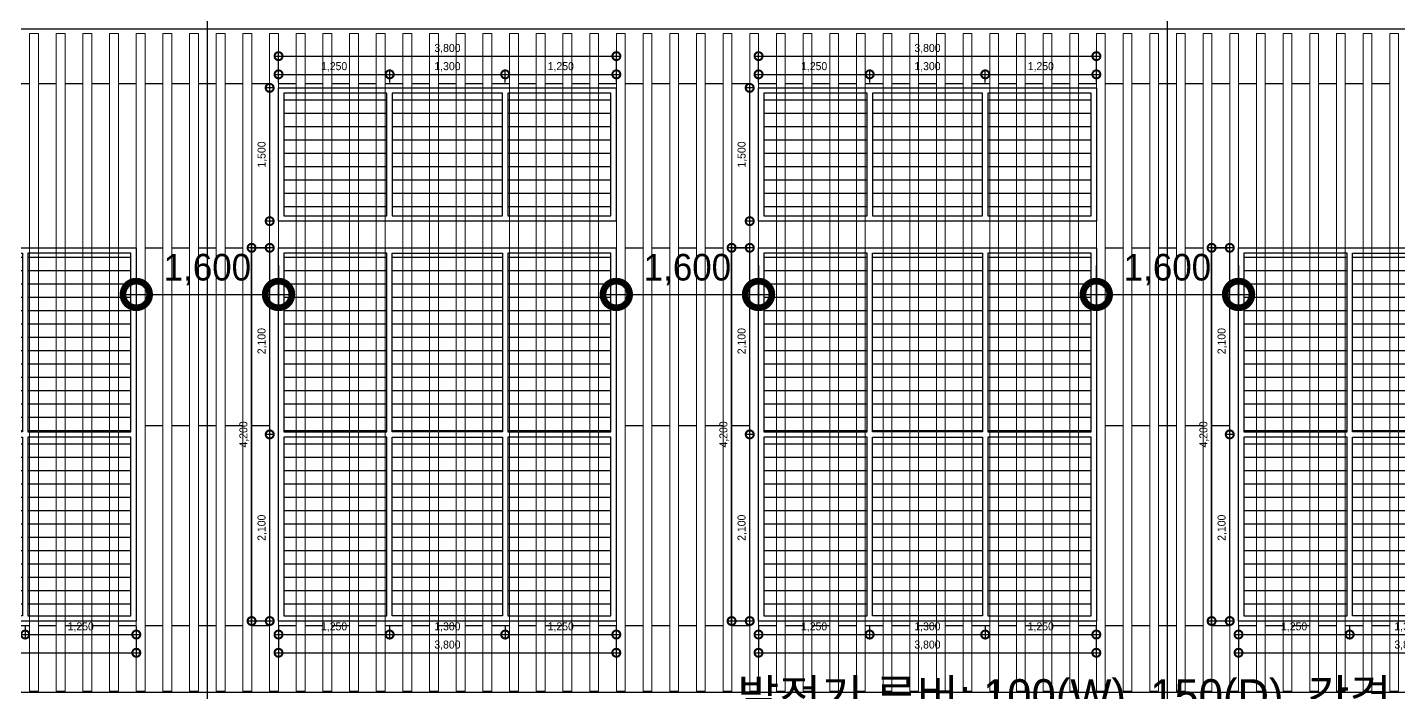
# Model space of a CAD drawing. Extents: x -430745 to 210250, y -41033 to 148500.
# Drawn here: x 68470 to 83895, y 46474 to 53959 of the extents above; entities that cross this region are included whole.
import ezdxf

# ---------------------------------------------------------------- set-up
doc = ezdxf.new("R2010")
doc.units = 0
doc.header["$LTSCALE"] = 250
doc.header["$MEASUREMENT"] = 0
doc.layers.get('0').update_dxf_attribs({"linetype": 'CONTINUOUS'})
doc.layers.get('Defpoints').update_dxf_attribs({"linetype": 'CONTINUOUS'})
for name, color, linetype in [('A-CEN', 1, 'CONTINUOUS'), ('A-DIM', 7, 'CONTINUOUS'), ('A-ELE-251', 251, 'CONTINUOUS'), ('A-ELE-252', 252, 'CONTINUOUS'), ('A-ELE-7', 7, 'CONTINUOUS'), ('A-ELE-8', 8, 'CONTINUOUS')]:
    doc.layers.add(name, color=color, linetype=linetype)
doc.layers.add('A-ELE-9', color=9, linetype='CONTINUOUS', lineweight=5)
doc.layers.add('NOPLOT', color=193, linetype='CONTINUOUS', plot=False)
doc.layers.add('NOPLOT-TEXT', color=41, linetype='CONTINUOUS', plot=False)
doc.styles.add('Gdim', font='')
doc.styles.add('Gtx', font='')
doc.styles.get('Gdim').set_extended_font_data('Dotum')
doc.styles.get('Gtx').set_extended_font_data('Dotum')
doc.dimstyles.new('Gdim100', dxfattribs={"dimscale": 100, "dimtxt": 3, "dimasz": 6, "dimexe": 1.5, "dimexo": 2, "dimgap": 1, "dimtad": 1, "dimdec": 0, "dimzin": 0, "dimdsep": 46, "dimtxsty": 'Gdim', "dimblk": 'DOTSMALL', "dimcen": 1.5, "dimdle": 1.5, "dimclrd": 1, "dimclre": 1, "dimclrt": 256, "dimazin": 0, "dimtfac": 1, "dimtdec": 0, "dimtix": 1, "dimtmove": 2, "dimatfit": 3, "dimldrblk": 'DOTSMALL', "dimfxl": 1.5, "dimtolj": 1, "dimtzin": 0, "dimlwd": -1, "dimlwe": -1, "dimarcsym": 0})
doc.dimstyles.new('Gdim250', dxfattribs={"dimscale": 250, "dimtxt": 3, "dimasz": 6, "dimexe": 1.5, "dimexo": 2, "dimgap": 1, "dimtad": 1, "dimdec": 0, "dimzin": 0, "dimdsep": 46, "dimlunit": 6, "dimtxsty": 'Gdim', "dimblk": 'DOTSMALL', "dimblk1": 'DOTSMALL', "dimblk2": 'DOTSMALL', "dimsah": 1, "dimcen": 1.5, "dimdle": 1.5, "dimclrd": 1, "dimclre": 1, "dimclrt": 256, "dimazin": 0, "dimtfac": 1, "dimtdec": 0, "dimtix": 1, "dimtmove": 2, "dimatfit": 3, "dimldrblk": 'DOTSMALL', "dimfxl": 1.5, "dimtolj": 1, "dimtzin": 0, "dimlwd": -1, "dimlwe": -1, "dimarcsym": 1})

# ---------------------------------------------------------------- blocks, each defined once
blk = doc.blocks.new('A-CEN-NORTH1')
at = {"layer": 'A-CEN'}
for p, q in [((14536511.9, -289571.4), (14536511.9, -182238.1)), ((14547311.9, -289571.4), (14547311.9, -182238.1)), ((14490100, -263675.9, 0), (14592511.9, -263675.9, 0))]:
    blk.add_line(p, q, dxfattribs=at)
blk = doc.blocks.new('_DotSmall')
at = {"color": 0, "linetype": 'ByBlock', "const_width": 0.5}
blk.add_lwpolyline([(-0.0625, 0, 1), (0.0625, 0, 1)], format="xyb", close=True, dxfattribs=at)
blk = doc.blocks.new('*D331')
at = {"layer": 'Defpoints', "color": 0, "transparency": 16777216}
for p in [(69695, 51479), (71295, 51479, 0), (71295, 50954)]:
    blk.add_point(p, dxfattribs=at)
at = {"layer": 'NOPLOT', "color": 1, "transparency": 16777216}
for p, q in [((69695, 51279), (69695, 50804)), ((71295, 51279), (71295, 50804)), ((69545, 50954), (71445, 50954))]:
    blk.add_line(p, q, dxfattribs=at)
at = {"layer": 'NOPLOT', "color": 1, "transparency": 16777216, "xscale": 600, "yscale": 600, "zscale": 600, "rotation": 180}
blk.add_blockref('_DotSmall', (69695, 50954), dxfattribs=at)
at = {"layer": 'NOPLOT', "color": 1, "transparency": 16777216, "xscale": 600, "yscale": 600, "zscale": 600}
blk.add_blockref('_DotSmall', (71295, 50954), dxfattribs=at)
at = {"layer": 'NOPLOT', "transparency": 16777216, "insert": (70495, 51233), "char_height": 300, "attachment_point": 5, "style": 'Gdim'}
blk.add_mtext('\\A1;1,600', dxfattribs=at)
blk = doc.blocks.new('*D332')
at = {"layer": 'Defpoints', "color": 0, "transparency": 16777216}
for p in [(75095, 51479), (76695, 51479), (76695, 50954)]:
    blk.add_point(p, dxfattribs=at)
at = {"layer": 'NOPLOT', "color": 1, "transparency": 16777216}
for p, q in [((75095, 51279), (75095, 50804)), ((76695, 51279), (76695, 50804)), ((74945, 50954), (76845, 50954))]:
    blk.add_line(p, q, dxfattribs=at)
at = {"layer": 'NOPLOT', "color": 1, "transparency": 16777216, "xscale": 600, "yscale": 600, "zscale": 600, "rotation": 180}
blk.add_blockref('_DotSmall', (75095, 50954), dxfattribs=at)
at = {"layer": 'NOPLOT', "color": 1, "transparency": 16777216, "xscale": 600, "yscale": 600, "zscale": 600}
blk.add_blockref('_DotSmall', (76695, 50954), dxfattribs=at)
at = {"layer": 'NOPLOT', "transparency": 16777216, "insert": (75895, 51233), "char_height": 300, "attachment_point": 5, "style": 'Gdim'}
blk.add_mtext('\\A1;1,600', dxfattribs=at)
blk = doc.blocks.new('*D333')
at = {"layer": 'Defpoints', "color": 0, "transparency": 16777216}
for p in [(80495, 51479), (82095, 51479, 0), (82095, 50954)]:
    blk.add_point(p, dxfattribs=at)
at = {"layer": 'NOPLOT', "color": 1, "transparency": 16777216}
for p, q in [((80495, 51279), (80495, 50804)), ((82095, 51279), (82095, 50804)), ((80345, 50954), (82245, 50954))]:
    blk.add_line(p, q, dxfattribs=at)
at = {"layer": 'NOPLOT', "color": 1, "transparency": 16777216, "xscale": 600, "yscale": 600, "zscale": 600, "rotation": 180}
blk.add_blockref('_DotSmall', (80495, 50954), dxfattribs=at)
at = {"layer": 'NOPLOT', "color": 1, "transparency": 16777216, "xscale": 600, "yscale": 600, "zscale": 600}
blk.add_blockref('_DotSmall', (82095, 50954), dxfattribs=at)
at = {"layer": 'NOPLOT', "transparency": 16777216, "insert": (81295, 51233), "char_height": 300, "attachment_point": 5, "style": 'Gdim'}
blk.add_mtext('\\A1;1,600', dxfattribs=at)
blk = doc.blocks.new('*D345')
at = {"layer": 'Defpoints', "color": 0, "transparency": 16777216}
for p in [(110569, 52479), (110695, 52479), (110695, 52429), (72095, 37429), (79695, 37429), (79695, 36904)]:
    blk.add_point(p, dxfattribs=at)
at = {"layer": 'NOPLOT', "color": 1, "transparency": 16777216}
for p, q in [((110569, 52479), (110569, 53079)), ((110495, 52479), (110419, 52479)), ((110569, 52429), (110569, 52479)), ((110495, 52429), (110419, 52429)), ((110569, 52429), (110569, 51829)), ((72095, 37229), (72095, 36754)), ((79695, 37229), (79695, 36754)), ((71945, 36904), (79845, 36904))]:
    blk.add_line(p, q, dxfattribs=at)
at = {"layer": 'NOPLOT', "color": 1, "transparency": 16777216, "xscale": 600, "yscale": 600, "zscale": 600}
for p, rotation in [((110569, 52479), 270), ((110569, 52429), 90), ((72095, 36904), 180)]:
    blk.add_blockref('_DotSmall', p, dxfattribs=dict(at, rotation=rotation))
blk.add_blockref('_DotSmall', (79695, 36904), dxfattribs=at)
at = {"layer": 'NOPLOT', "transparency": 16777216, "insert": (110319, 52454), "char_height": 300, "attachment_point": 5, "rotation": 90, "style": 'Gdim'}
blk.add_mtext('\\A1;50', dxfattribs=at)
at = {"layer": 'NOPLOT', "transparency": 16777216, "insert": (75895, 37183), "char_height": 300, "attachment_point": 5, "style": 'Gdim'}
blk.add_mtext('\\A1;7,600', dxfattribs=at)
blk = doc.blocks.new('*D65')
at = {"layer": 'Defpoints', "color": 0, "transparency": 16777216}
for p in [(360, 3226), (-890, 3074), (360, 3074)]:
    blk.add_point(p, dxfattribs=at)
at = {"layer": 'NOPLOT', "color": 1, "transparency": 16777216}
for p, q in [((-890, 3134), (-890, 3271)), ((360, 3134), (360, 3271)), ((-935, 3226), (405, 3226))]:
    blk.add_line(p, q, dxfattribs=at)
at = {"layer": 'NOPLOT', "color": 1, "transparency": 16777216, "xscale": 180, "yscale": 180, "zscale": 180, "rotation": 180}
blk.add_blockref('_DotSmall', (-890, 3226), dxfattribs=at)
at = {"layer": 'NOPLOT', "color": 1, "transparency": 16777216, "xscale": 180, "yscale": 180, "zscale": 180}
blk.add_blockref('_DotSmall', (360, 3226), dxfattribs=at)
at = {"layer": 'NOPLOT', "transparency": 16777216, "insert": (-265, 3310), "char_height": 90, "attachment_point": 5, "style": 'Gdim'}
blk.add_mtext('\\A1;1,250', dxfattribs=at)
blk = doc.blocks.new('*D66')
at = {"layer": 'Defpoints', "color": 0, "transparency": 16777216}
for p in [(-990, 3074), (-890, 3074), (-890, 1574)]:
    blk.add_point(p, dxfattribs=at)
at = {"layer": 'NOPLOT', "color": 1, "transparency": 16777216}
for p, q in [((-990, 1529), (-990, 3119)), ((-950, 3074), (-1035, 3074)), ((-950, 1574), (-1035, 1574))]:
    blk.add_line(p, q, dxfattribs=at)
at = {"layer": 'NOPLOT', "color": 1, "transparency": 16777216, "xscale": 180, "yscale": 180, "zscale": 180}
for p, rotation in [((-990, 3074), 90), ((-990, 1574), 270)]:
    blk.add_blockref('_DotSmall', p, dxfattribs=dict(at, rotation=rotation))
at = {"layer": 'NOPLOT', "transparency": 16777216, "insert": (-1073, 2324), "char_height": 90, "attachment_point": 5, "rotation": 90, "style": 'Gdim'}
blk.add_mtext('\\A1;1,500', dxfattribs=at)
blk = doc.blocks.new('*D69')
at = {"layer": 'Defpoints', "color": 0, "transparency": 16777216}
for p in [(2910, 3431), (-890, 3074), (2910, 3074)]:
    blk.add_point(p, dxfattribs=at)
at = {"layer": 'NOPLOT', "color": 1, "transparency": 16777216}
for p, q in [((-935, 3431), (2955, 3431)), ((-890, 3134), (-890, 3476)), ((2910, 3134), (2910, 3476))]:
    blk.add_line(p, q, dxfattribs=at)
at = {"layer": 'NOPLOT', "color": 1, "transparency": 16777216, "xscale": 180, "yscale": 180, "zscale": 180, "rotation": 180}
blk.add_blockref('_DotSmall', (-890, 3431), dxfattribs=at)
at = {"layer": 'NOPLOT', "color": 1, "transparency": 16777216, "xscale": 180, "yscale": 180, "zscale": 180}
blk.add_blockref('_DotSmall', (2910, 3431), dxfattribs=at)
at = {"layer": 'NOPLOT', "transparency": 16777216, "insert": (1010, 3515), "char_height": 90, "attachment_point": 5, "style": 'Gdim'}
blk.add_mtext('\\A1;3,800', dxfattribs=at)
blk = doc.blocks.new('*D67')
at = {"layer": 'Defpoints', "color": 0, "transparency": 16777216}
for p in [(1660, 3226), (360, 3074), (1660, 3074)]:
    blk.add_point(p, dxfattribs=at)
at = {"layer": 'NOPLOT', "color": 1, "transparency": 16777216}
for p, q in [((360, 3134), (360, 3271)), ((1660, 3134), (1660, 3271)), ((315, 3226), (1705, 3226))]:
    blk.add_line(p, q, dxfattribs=at)
at = {"layer": 'NOPLOT', "color": 1, "transparency": 16777216, "xscale": 180, "yscale": 180, "zscale": 180, "rotation": 180}
blk.add_blockref('_DotSmall', (360, 3226), dxfattribs=at)
at = {"layer": 'NOPLOT', "color": 1, "transparency": 16777216, "xscale": 180, "yscale": 180, "zscale": 180}
blk.add_blockref('_DotSmall', (1660, 3226), dxfattribs=at)
at = {"layer": 'NOPLOT', "transparency": 16777216, "insert": (1010, 3310), "char_height": 90, "attachment_point": 5, "style": 'Gdim'}
blk.add_mtext('\\A1;1,300', dxfattribs=at)
blk = doc.blocks.new('*D68')
at = {"layer": 'Defpoints', "color": 0, "transparency": 16777216}
for p in [(2910, 3226), (1660, 3074), (2910, 3074)]:
    blk.add_point(p, dxfattribs=at)
at = {"layer": 'NOPLOT', "color": 1, "transparency": 16777216}
for p, q in [((1660, 3134), (1660, 3271)), ((2910, 3134), (2910, 3271)), ((1615, 3226), (2955, 3226))]:
    blk.add_line(p, q, dxfattribs=at)
at = {"layer": 'NOPLOT', "color": 1, "transparency": 16777216, "xscale": 180, "yscale": 180, "zscale": 180, "rotation": 180}
blk.add_blockref('_DotSmall', (1660, 3226), dxfattribs=at)
at = {"layer": 'NOPLOT', "color": 1, "transparency": 16777216, "xscale": 180, "yscale": 180, "zscale": 180}
blk.add_blockref('_DotSmall', (2910, 3226), dxfattribs=at)
at = {"layer": 'NOPLOT', "transparency": 16777216, "insert": (2285, 3310), "char_height": 90, "attachment_point": 5, "style": 'Gdim'}
blk.add_mtext('\\A1;1,250', dxfattribs=at)
blk = doc.blocks.new('*D70')
at = {"layer": 'Defpoints', "color": 0, "transparency": 16777216}
for p in [(60396, 49379), (60495, 49379), (60495, 47279)]:
    blk.add_point(p, dxfattribs=at)
at = {"layer": 'NOPLOT', "color": 1, "transparency": 16777216}
for p, q in [((60435, 49379), (60351, 49379)), ((60396, 47234), (60396, 49424)), ((60435, 47279), (60351, 47279))]:
    blk.add_line(p, q, dxfattribs=at)
at = {"layer": 'NOPLOT', "color": 1, "transparency": 16777216, "xscale": 180, "yscale": 180, "zscale": 180}
for p, rotation in [((60396, 49379), 90), ((60396, 47279), 270)]:
    blk.add_blockref('_DotSmall', p, dxfattribs=dict(at, rotation=rotation))
at = {"layer": 'NOPLOT', "transparency": 16777216, "insert": (60312, 48329), "char_height": 90, "attachment_point": 5, "rotation": 90, "style": 'Gdim'}
blk.add_mtext('\\A1;2,100', dxfattribs=at)
blk = doc.blocks.new('*D71')
at = {"layer": 'Defpoints', "color": 0, "transparency": 16777216}
for p in [(60495, 47279), (61745, 47279), (61745, 47127)]:
    blk.add_point(p, dxfattribs=at)
at = {"layer": 'NOPLOT', "color": 1, "transparency": 16777216}
for p, q in [((60495, 47219), (60495, 47082)), ((61745, 47219), (61745, 47082)), ((60450, 47127), (61790, 47127))]:
    blk.add_line(p, q, dxfattribs=at)
at = {"layer": 'NOPLOT', "color": 1, "transparency": 16777216, "xscale": 180, "yscale": 180, "zscale": 180, "rotation": 180}
blk.add_blockref('_DotSmall', (60495, 47127), dxfattribs=at)
at = {"layer": 'NOPLOT', "color": 1, "transparency": 16777216, "xscale": 180, "yscale": 180, "zscale": 180}
blk.add_blockref('_DotSmall', (61745, 47127), dxfattribs=at)
at = {"layer": 'NOPLOT', "transparency": 16777216, "insert": (61120, 47211), "char_height": 90, "attachment_point": 5, "style": 'Gdim'}
blk.add_mtext('\\A1;1,250', dxfattribs=at)
blk = doc.blocks.new('*D72')
at = {"layer": 'Defpoints', "color": 0, "transparency": 16777216}
for p in [(61745, 47279), (63045, 47279), (63045, 47127)]:
    blk.add_point(p, dxfattribs=at)
at = {"layer": 'NOPLOT', "color": 1, "transparency": 16777216}
for p, q in [((61745, 47219), (61745, 47082)), ((63045, 47219), (63045, 47082)), ((61700, 47127), (63090, 47127))]:
    blk.add_line(p, q, dxfattribs=at)
at = {"layer": 'NOPLOT', "color": 1, "transparency": 16777216, "xscale": 180, "yscale": 180, "zscale": 180, "rotation": 180}
blk.add_blockref('_DotSmall', (61745, 47127), dxfattribs=at)
at = {"layer": 'NOPLOT', "color": 1, "transparency": 16777216, "xscale": 180, "yscale": 180, "zscale": 180}
blk.add_blockref('_DotSmall', (63045, 47127), dxfattribs=at)
at = {"layer": 'NOPLOT', "transparency": 16777216, "insert": (62395, 47211), "char_height": 90, "attachment_point": 5, "style": 'Gdim'}
blk.add_mtext('\\A1;1,300', dxfattribs=at)
blk = doc.blocks.new('*D73')
at = {"layer": 'Defpoints', "color": 0, "transparency": 16777216}
for p in [(63045, 47279), (64295, 47279), (64295, 47127)]:
    blk.add_point(p, dxfattribs=at)
at = {"layer": 'NOPLOT', "color": 1, "transparency": 16777216}
for p, q in [((63045, 47219), (63045, 47082)), ((64295, 47219), (64295, 47082)), ((63000, 47127), (64340, 47127))]:
    blk.add_line(p, q, dxfattribs=at)
at = {"layer": 'NOPLOT', "color": 1, "transparency": 16777216, "xscale": 180, "yscale": 180, "zscale": 180, "rotation": 180}
blk.add_blockref('_DotSmall', (63045, 47127), dxfattribs=at)
at = {"layer": 'NOPLOT', "color": 1, "transparency": 16777216, "xscale": 180, "yscale": 180, "zscale": 180}
blk.add_blockref('_DotSmall', (64295, 47127), dxfattribs=at)
at = {"layer": 'NOPLOT', "transparency": 16777216, "insert": (63670, 47211), "char_height": 90, "attachment_point": 5, "style": 'Gdim'}
blk.add_mtext('\\A1;1,250', dxfattribs=at)
blk = doc.blocks.new('*D74')
at = {"layer": 'Defpoints', "color": 0, "transparency": 16777216}
for p in [(60495, 47279), (64295, 47279), (64295, 46922)]:
    blk.add_point(p, dxfattribs=at)
at = {"layer": 'NOPLOT', "color": 1, "transparency": 16777216}
for p, q in [((60495, 47219), (60495, 46877)), ((64295, 47219), (64295, 46877)), ((60450, 46922), (64340, 46922))]:
    blk.add_line(p, q, dxfattribs=at)
at = {"layer": 'NOPLOT', "color": 1, "transparency": 16777216, "xscale": 180, "yscale": 180, "zscale": 180, "rotation": 180}
blk.add_blockref('_DotSmall', (60495, 46922), dxfattribs=at)
at = {"layer": 'NOPLOT', "color": 1, "transparency": 16777216, "xscale": 180, "yscale": 180, "zscale": 180}
blk.add_blockref('_DotSmall', (64295, 46922), dxfattribs=at)
at = {"layer": 'NOPLOT', "transparency": 16777216, "insert": (62395, 47006), "char_height": 90, "attachment_point": 5, "style": 'Gdim'}
blk.add_mtext('\\A1;3,800', dxfattribs=at)
blk = doc.blocks.new('*D75')
at = {"layer": 'Defpoints', "color": 0, "transparency": 16777216}
for p in [(60396, 51479), (60495, 51479), (60495, 49379)]:
    blk.add_point(p, dxfattribs=at)
at = {"layer": 'NOPLOT', "color": 1, "transparency": 16777216}
for p, q in [((60396, 49334), (60396, 51524)), ((60435, 51479), (60351, 51479)), ((60435, 49379), (60351, 49379))]:
    blk.add_line(p, q, dxfattribs=at)
at = {"layer": 'NOPLOT', "color": 1, "transparency": 16777216, "xscale": 180, "yscale": 180, "zscale": 180}
for p, rotation in [((60396, 51479), 90), ((60396, 49379), 270)]:
    blk.add_blockref('_DotSmall', p, dxfattribs=dict(at, rotation=rotation))
at = {"layer": 'NOPLOT', "transparency": 16777216, "insert": (60312, 50429), "char_height": 90, "attachment_point": 5, "rotation": 90, "style": 'Gdim'}
blk.add_mtext('\\A1;2,100', dxfattribs=at)
blk = doc.blocks.new('*D76')
at = {"layer": 'Defpoints', "color": 0, "transparency": 16777216}
for p in [(60192, 51479), (60495, 51479), (60495, 47279)]:
    blk.add_point(p, dxfattribs=at)
at = {"layer": 'NOPLOT', "color": 1, "transparency": 16777216}
for p, q in [((60192, 47234), (60192, 51524)), ((60435, 51479), (60147, 51479)), ((60435, 47279), (60147, 47279))]:
    blk.add_line(p, q, dxfattribs=at)
at = {"layer": 'NOPLOT', "color": 1, "transparency": 16777216, "xscale": 180, "yscale": 180, "zscale": 180}
for p, rotation in [((60192, 51479), 90), ((60192, 47279), 270)]:
    blk.add_blockref('_DotSmall', p, dxfattribs=dict(at, rotation=rotation))
at = {"layer": 'NOPLOT', "transparency": 16777216, "insert": (60108, 49379), "char_height": 90, "attachment_point": 5, "rotation": 90, "style": 'Gdim'}
blk.add_mtext('\\A1;4,200', dxfattribs=at)
blk = doc.blocks.new('A$Ce37017e7')
for p, q in [((17760, -610), (17960, -610)), ((18060, -610), (18260, -610)), ((18360, -610), (18560, -610)), ((18660, -610), (18860, -610)), ((18960, -610), (19160, -610)), ((19260, -610), (19460, -610)), ((19560, -610), (19760, -610)), ((19860, -610), (20060, -610)), ((20160, -610), (20360, -610)), ((20460, -610), (20660, -610)), ((20760, -610), (20960, -610)), ((21060, -610), (21260, -610)), ((21360, -610), (21560, -610)), ((21660, -610), (21860, -610)), ((21960, -610), (22160, -610)), ((22260, -610), (22460, -610)), ((22560, -610), (22760, -610)), ((22860, -610), (23060, -610)), ((23160, -610), (23360, -610)), ((23460, -610), (23660, -610)), ((23760, -610), (23960, -610)), ((24060, -610), (24260, -610)), ((24360, -610), (24560, -610)), ((24660, -610), (24860, -610)), ((24960, -610), (25160, -610)), ((25260, -610), (25460, -610)), ((25560, -610), (25760, -610)), ((25860, -610), (26060, -610)), ((26160, -610), (26360, -610)), ((26460, -610), (26660, -610)), ((26760, -610), (26960, -610)), ((27060, -610), (27260, -610)), ((27360, -610), (27560, -610)), ((27660, -610), (27860, -610)), ((27960, -610), (28160, -610)), ((28260, -610), (28460, -610)), ((28560, -610), (28760, -610)), ((28860, -610), (29060, -610)), ((29160, -610), (29360, -610)), ((29460, -610), (29660, -610)), ((29760, -610), (29960, -610)), ((30060, -610), (30260, -610)), ((30360, -610), (30560, -610)), ((30660, -610), (30860, -610)), ((30960, -610), (31160, -610)), ((31260, -610), (31460, -610)), ((31560, -610), (31760, -610)), ((31860, -610), (32060, -610)), ((32160, -610), (32360, -610)), ((32460, -610), (32660, -610)), ((32760, -610), (32960, -610)), ((33060, -610), (33260, -610)), ((17760, -2460, 0), (17960, -2460, 0)), ((18060, -2460, 0), (18260, -2460, 0)), ((18360, -2460, 0), (18560, -2460, 0)), ((18660, -2460, 0), (18860, -2460, 0)), ((18960, -2460, 0), (19160, -2460, 0)), ((19260, -2460, 0), (19460, -2460, 0)), ((19560, -2460, 0), (19760, -2460, 0)), ((19860, -2460, 0), (20060, -2460, 0)), ((20160, -2460, 0), (20360, -2460, 0)), ((20460, -2460, 0), (20660, -2460, 0)), ((20760, -2460, 0), (20960, -2460, 0)), ((21060, -2460, 0), (21260, -2460, 0)), ((21360, -2460, 0), (21560, -2460, 0)), ((21660, -2460, 0), (21860, -2460, 0)), ((21960, -2460, 0), (22160, -2460, 0)), ((22260, -2460, 0), (22460, -2460, 0)), ((22560, -2460, 0), (22760, -2460, 0)), ((22860, -2460, 0), (23060, -2460, 0)), ((23160, -2460, 0), (23360, -2460, 0)), ((23460, -2460, 0), (23660, -2460, 0)), ((23760, -2460, 0), (23960, -2460, 0)), ((24060, -2460, 0), (24260, -2460, 0)), ((24360, -2460, 0), (24560, -2460, 0)), ((24660, -2460, 0), (24860, -2460, 0)), ((24960, -2460, 0), (25160, -2460, 0)), ((25260, -2460, 0), (25460, -2460, 0)), ((25560, -2460, 0), (25760, -2460, 0)), ((25860, -2460, 0), (26060, -2460, 0)), ((26160, -2460, 0), (26360, -2460, 0)), ((26460, -2460, 0), (26660, -2460, 0)), ((26760, -2460, 0), (26960, -2460, 0)), ((27060, -2460, 0), (27260, -2460, 0)), ((27360, -2460, 0), (27560, -2460, 0)), ((27660, -2460, 0), (27860, -2460, 0)), ((27960, -2460, 0), (28160, -2460, 0)), ((28260, -2460, 0), (28460, -2460, 0)), ((28560, -2460, 0), (28760, -2460, 0)), ((28860, -2460, 0), (29060, -2460, 0)), ((29160, -2460, 0), (29360, -2460, 0)), ((29460, -2460, 0), (29660, -2460, 0)), ((29760, -2460, 0), (29960, -2460, 0)), ((30060, -2460, 0), (30260, -2460, 0)), ((30360, -2460, 0), (30560, -2460, 0)), ((30660, -2460, 0), (30860, -2460, 0)), ((30960, -2460, 0), (31160, -2460, 0)), ((31260, -2460, 0), (31460, -2460, 0)), ((31560, -2460, 0), (31760, -2460, 0)), ((31860, -2460, 0), (32060, -2460, 0)), ((32160, -2460, 0), (32360, -2460, 0)), ((32460, -2460, 0), (32660, -2460, 0)), ((32760, -2460, 0), (32960, -2460, 0)), ((33060, -2460, 0), (33260, -2460, 0)), ((19260, -4460), (19460, -4460)), ((19560, -4460), (19760, -4460)), ((19860, -4460), (20060, -4460)), ((20160, -4460), (20360, -4460)), ((20460, -4460), (20660, -4460)), ((24660, -4460), (24860, -4460)), ((24960, -4460), (25160, -4460)), ((25260, -4460), (25460, -4460)), ((25560, -4460), (25760, -4460)), ((25860, -4460), (26060, -4460)), ((30060, -4460), (30260, -4460)), ((30360, -4460), (30560, -4460)), ((30660, -4460), (30860, -4460)), ((30960, -4460), (31160, -4460)), ((31260, -4460), (31460, -4460)), ((17760, -6710), (17960, -6710)), ((18060, -6710), (18260, -6710)), ((18360, -6710), (18560, -6710)), ((18660, -6710), (18860, -6710)), ((18960, -6710), (19160, -6710)), ((19260, -6710), (19460, -6710)), ((19560, -6710), (19760, -6710)), ((19860, -6710), (20060, -6710)), ((20160, -6710), (20360, -6710)), ((20460, -6710), (20660, -6710)), ((20760, -6710), (20960, -6710)), ((21060, -6710), (21260, -6710)), ((21360, -6710), (21560, -6710)), ((21660, -6710), (21860, -6710)), ((21960, -6710), (22160, -6710)), ((22260, -6710), (22460, -6710)), ((22560, -6710), (22760, -6710)), ((22860, -6710), (23060, -6710)), ((23160, -6710), (23360, -6710)), ((23460, -6710), (23660, -6710)), ((23760, -6710), (23960, -6710)), ((24060, -6710), (24260, -6710)), ((24360, -6710), (24560, -6710)), ((24660, -6710), (24860, -6710)), ((24960, -6710), (25160, -6710)), ((25260, -6710), (25460, -6710)), ((25560, -6710), (25760, -6710)), ((25860, -6710), (26060, -6710)), ((26160, -6710), (26360, -6710)), ((26460, -6710), (26660, -6710)), ((26760, -6710), (26960, -6710)), ((27060, -6710), (27260, -6710)), ((27360, -6710), (27560, -6710)), ((27660, -6710), (27860, -6710)), ((27960, -6710), (28160, -6710)), ((28260, -6710), (28460, -6710)), ((28560, -6710), (28760, -6710)), ((28860, -6710), (29060, -6710)), ((29160, -6710), (29360, -6710)), ((29460, -6710), (29660, -6710)), ((29760, -6710), (29960, -6710)), ((30060, -6710), (30260, -6710)), ((30360, -6710), (30560, -6710)), ((30660, -6710), (30860, -6710)), ((30960, -6710), (31160, -6710)), ((31260, -6710), (31460, -6710)), ((31560, -6710), (31760, -6710)), ((31860, -6710), (32060, -6710)), ((32160, -6710), (32360, -6710)), ((32460, -6710), (32660, -6710)), ((32760, -6710), (32960, -6710)), ((33060, -6710), (33260, -6710))]:
    blk.add_line(p, q)
blk = doc.blocks.new('A$C69c658d5')
at = {"layer": 'A-ELE-252'}
h = blk.add_hatch(dxfattribs=at)
h.set_pattern_fill('_USER', color=256, scale=150, pattern_type=0)
h.set_pattern_definition([(0, (-61385.51, -50204.66), (0, 150), [])])
h.paths.add_polyline_path([(329.7, 3014.3), (-830.3, 3014.3), (-830.3, 1634.3), (329.7, 1634.3)])
h.paths.add_polyline_path([(1629.7, 3014.3), (389.7, 3014.3), (389.7, 1634.3), (1629.7, 1634.3)])
h.paths.add_polyline_path([(2849.7, 3014.3), (1689.7, 3014.3), (1689.7, 1634.3), (2849.7, 1634.3)])
at = {"layer": 'A-ELE-251', "elevation": 0}
blk.add_lwpolyline([(2909.7, 1574.3), (-890.3, 1574.3), (-890.3, 3074.3), (2909.7, 3074.3)], close=True, dxfattribs=at)
at = {"layer": 'A-ELE-252', "elevation": 0}
for points in [[(-830.3, 1634.3), (329.7, 1634.3), (329.7, 3014.3), (-830.3, 3014.3)], [(389.7, 1634.3), (1629.7, 1634.3), (1629.7, 3014.3), (389.7, 3014.3)], [(1689.7, 1634.3), (2849.7, 1634.3), (2849.7, 3014.3), (1689.7, 3014.3)]]:
    blk.add_lwpolyline(points, close=True, dxfattribs=at)
at = {"layer": 'NOPLOT'}
for base, p1, p2, picture, middle in [((2909.7, 3431.3), (-890.3, 3074.3), (2909.7, 3074.3), '*D69', (1009.7, 3515)), ((359.7, 3226.2), (-890.3, 3074.3), (359.7, 3074.3), '*D65', (-265.3, 3309.9)), ((1659.7, 3226.2), (359.7, 3074.3), (1659.7, 3074.3), '*D67', (1009.7, 3309.9)), ((2909.7, 3226.2), (1659.7, 3074.3), (2909.7, 3074.3), '*D68', (2284.7, 3309.9))]:
    dim = blk.add_linear_dim(base=base, p1=p1, p2=p2, dimstyle='Gdim250', override={"dimscale": 30, "dimfxl": 2}, dxfattribs=at)
    dim.commit()
    dim.dimension.update_dxf_attribs({"geometry": picture, "text_midpoint": middle})
dim = blk.add_linear_dim(base=(-989.5, 3074.3), p1=(-890.3, 1574.3), p2=(-890.3, 3074.3), angle=90, dimstyle='Gdim250', override={"dimscale": 30, "dimfxl": 2}, dxfattribs=at)
dim.commit()
dim.dimension.update_dxf_attribs({"geometry": '*D66', "text_midpoint": (-1073.2, 2324.3)})
blk = doc.blocks.new('A$C7177dc75')
at = {"layer": 'A-ELE-252'}
h = blk.add_hatch(dxfattribs=at)
h.set_pattern_fill('_USER', color=256, scale=150, pattern_type=0)
h.set_pattern_definition([(0, (-60054.52, -46876.95), (0, 150), [])])
h.paths.add_polyline_path([(1660.7, 4542), (500.7, 4542), (500.7, 2532), (1660.7, 2532)])
h.paths.add_polyline_path([(1660.7, 2472), (500.7, 2472), (500.7, 462), (1660.7, 462)])
h.paths.add_polyline_path([(2960.7, 2472), (1720.7, 2472), (1720.7, 462), (2960.7, 462)])
h.paths.add_polyline_path([(2960.7, 4542), (1720.7, 4542), (1720.7, 2532), (2960.7, 2532)])
h.paths.add_polyline_path([(4180.7, 4542), (3020.7, 4542), (3020.7, 2532), (4180.7, 2532)])
h.paths.add_polyline_path([(4180.7, 2472), (3020.7, 2472), (3020.7, 462), (4180.7, 462)])
at = {"layer": 'A-ELE-251', "elevation": 0}
blk.add_lwpolyline([(440.7, 4602), (4240.7, 4602), (4240.7, 402), (440.7, 402)], close=True, dxfattribs=at)
at = {"layer": 'A-ELE-252', "elevation": 0}
for points in [[(500.7, 2532), (1660.7, 2532), (1660.7, 4542), (500.7, 4542)], [(1720.7, 4542), (2960.7, 4542), (2960.7, 2532), (1720.7, 2532)], [(3020.7, 2532), (4180.7, 2532), (4180.7, 4542), (3020.7, 4542)], [(500.7, 462), (1660.7, 462), (1660.7, 2472), (500.7, 2472)], [(1720.7, 2472), (2960.7, 2472), (2960.7, 462), (1720.7, 462)], [(3020.7, 462), (4180.7, 462), (4180.7, 2472), (3020.7, 2472)]]:
    blk.add_lwpolyline(points, close=True, dxfattribs=at)
at = {"layer": 'NOPLOT'}
for base, p1, p2, picture, middle in [((137.5, 4602), (440.7, 402), (440.7, 4602), '*D76', (53.7, 2502)), ((341.5, 4602), (440.7, 2502), (440.7, 4602), '*D75', (257.8, 3552)), ((341.5, 2502), (440.7, 402), (440.7, 2502), '*D70', (257.8, 1452))]:
    dim = blk.add_linear_dim(base=base, p1=p1, p2=p2, angle=90, dimstyle='Gdim250', override={"dimscale": 30, "dimfxl": 2}, dxfattribs=at)
    dim.commit()
    dim.dimension.update_dxf_attribs({"geometry": picture, "text_midpoint": middle, "insert": (-60054.5, -46876.9)})
for base, p1, p2, picture, middle in [((1690.7, 250), (440.7, 402), (1690.7, 402), '*D71', (1065.7, 333.8)), ((4240.7, 45), (440.7, 402), (4240.7, 402), '*D74', (2340.7, 128.7)), ((2990.7, 250), (1690.7, 402), (2990.7, 402), '*D72', (2340.7, 333.8)), ((4240.7, 250), (2990.7, 402), (4240.7, 402), '*D73', (3615.7, 333.8))]:
    dim = blk.add_linear_dim(base=base, p1=p1, p2=p2, dimstyle='Gdim250', override={"dimscale": 30, "dimfxl": 2}, dxfattribs=at)
    dim.commit()
    dim.dimension.update_dxf_attribs({"geometry": picture, "text_midpoint": middle, "insert": (-60054.5, -46876.9)})

msp = doc.modelspace()

# ---------------------------------------------------------------- linework, layer by layer
at = {"layer": 'A-ELE-7', "elevation": 0}
msp.add_lwpolyline([(111955.3, 53938.9), (50535.3, 53938.9), (50535.3, 43968.9), (111955.3, 43968.9)], close=True, dxfattribs=at)
at = {"layer": 'A-ELE-9', "elevation": 0}
for points in [[(68495.3, 53888.9), (68595.3, 53888.9), (68595.3, 46488.9), (68495.3, 46488.9)], [(68795.3, 53888.9), (68895.3, 53888.9), (68895.3, 46488.9), (68795.3, 46488.9)], [(69095.3, 53888.9), (69195.3, 53888.9), (69195.3, 46488.9), (69095.3, 46488.9)], [(69395.3, 53888.9), (69495.3, 53888.9), (69495.3, 46488.9), (69395.3, 46488.9)], [(69695.3, 53888.9), (69795.3, 53888.9), (69795.3, 46488.9), (69695.3, 46488.9)], [(69995.3, 53888.9), (70095.3, 53888.9), (70095.3, 46488.9), (69995.3, 46488.9)], [(70295.3, 53888.9), (70395.3, 53888.9), (70395.3, 46488.9), (70295.3, 46488.9)], [(70595.3, 53888.9), (70695.3, 53888.9), (70695.3, 46488.9), (70595.3, 46488.9)], [(70895.3, 53888.9), (70995.3, 53888.9), (70995.3, 46488.9), (70895.3, 46488.9)], [(71195.3, 53888.9), (71295.3, 53888.9), (71295.3, 46488.9), (71195.3, 46488.9)], [(71495.3, 53888.9), (71595.3, 53888.9), (71595.3, 46488.9), (71495.3, 46488.9)], [(71795.3, 53888.9), (71895.3, 53888.9), (71895.3, 46488.9), (71795.3, 46488.9)], [(72095.3, 53888.9), (72195.3, 53888.9), (72195.3, 46488.9), (72095.3, 46488.9)], [(72395.3, 53888.9), (72495.3, 53888.9), (72495.3, 46488.9), (72395.3, 46488.9)], [(72695.3, 53888.9), (72795.3, 53888.9), (72795.3, 46488.9), (72695.3, 46488.9)], [(72995.3, 53888.9), (73095.3, 53888.9), (73095.3, 46488.9), (72995.3, 46488.9)], [(73295.3, 53888.9), (73395.3, 53888.9), (73395.3, 46488.9), (73295.3, 46488.9)], [(73595.3, 53888.9), (73695.3, 53888.9), (73695.3, 46488.9), (73595.3, 46488.9)], [(73895.3, 53888.9), (73995.3, 53888.9), (73995.3, 46488.9), (73895.3, 46488.9)], [(74195.3, 53888.9), (74295.3, 53888.9), (74295.3, 46488.9), (74195.3, 46488.9)], [(74495.3, 53888.9), (74595.3, 53888.9), (74595.3, 46488.9), (74495.3, 46488.9)], [(74795.3, 53888.9), (74895.3, 53888.9), (74895.3, 46488.9), (74795.3, 46488.9)], [(75095.3, 53888.9), (75195.3, 53888.9), (75195.3, 46488.9), (75095.3, 46488.9)], [(75395.3, 53888.9), (75495.3, 53888.9), (75495.3, 46488.9), (75395.3, 46488.9)], [(75695.3, 53888.9), (75795.3, 53888.9), (75795.3, 46488.9), (75695.3, 46488.9)], [(75995.3, 53888.9), (76095.3, 53888.9), (76095.3, 46488.9), (75995.3, 46488.9)], [(76295.3, 53888.9), (76395.3, 53888.9), (76395.3, 46488.9), (76295.3, 46488.9)], [(76595.3, 53888.9), (76695.3, 53888.9), (76695.3, 46488.9), (76595.3, 46488.9)], [(76895.3, 53888.9), (76995.3, 53888.9), (76995.3, 46488.9), (76895.3, 46488.9)], [(77195.3, 53888.9), (77295.3, 53888.9), (77295.3, 46488.9), (77195.3, 46488.9)], [(77495.3, 53888.9), (77595.3, 53888.9), (77595.3, 46488.9), (77495.3, 46488.9)], [(77795.3, 53888.9), (77895.3, 53888.9), (77895.3, 46488.9), (77795.3, 46488.9)], [(78095.3, 53888.9), (78195.3, 53888.9), (78195.3, 46488.9), (78095.3, 46488.9)], [(78395.3, 53888.9), (78495.3, 53888.9), (78495.3, 46488.9), (78395.3, 46488.9)], [(78695.3, 53888.9), (78795.3, 53888.9), (78795.3, 46488.9), (78695.3, 46488.9)], [(78995.3, 53888.9), (79095.3, 53888.9), (79095.3, 46488.9), (78995.3, 46488.9)], [(79295.3, 53888.9), (79395.3, 53888.9), (79395.3, 46488.9), (79295.3, 46488.9)], [(79595.3, 53888.9), (79695.3, 53888.9), (79695.3, 46488.9), (79595.3, 46488.9)], [(79895.3, 53888.9), (79995.3, 53888.9), (79995.3, 46488.9), (79895.3, 46488.9)], [(80195.3, 53888.9), (80295.3, 53888.9), (80295.3, 46488.9), (80195.3, 46488.9)], [(80495.3, 53888.9), (80595.3, 53888.9), (80595.3, 46488.9), (80495.3, 46488.9)], [(80795.3, 53888.9), (80895.3, 53888.9), (80895.3, 46488.9), (80795.3, 46488.9)], [(81095.3, 53888.9), (81195.3, 53888.9), (81195.3, 46488.9), (81095.3, 46488.9)], [(81395.3, 53888.9), (81495.3, 53888.9), (81495.3, 46488.9), (81395.3, 46488.9)], [(81695.3, 53888.9), (81795.3, 53888.9), (81795.3, 46488.9), (81695.3, 46488.9)], [(81995.3, 53888.9), (82095.3, 53888.9), (82095.3, 46488.9), (81995.3, 46488.9)], [(82295.3, 53888.9), (82395.3, 53888.9), (82395.3, 46488.9), (82295.3, 46488.9)], [(82595.3, 53888.9), (82695.3, 53888.9), (82695.3, 46488.9), (82595.3, 46488.9)], [(82895.3, 53888.9), (82995.3, 53888.9), (82995.3, 46488.9), (82895.3, 46488.9)], [(83195.3, 53888.9), (83295.3, 53888.9), (83295.3, 46488.9), (83195.3, 46488.9)], [(83495.3, 53888.9), (83595.3, 53888.9), (83595.3, 46488.9), (83495.3, 46488.9)], [(83795.3, 53888.9), (83895.3, 53888.9), (83895.3, 46488.9), (83795.3, 46488.9)]]:
    msp.add_lwpolyline(points, close=True, dxfattribs=at)

# ---------------------------------------------------------------- block references
at = {"layer": 'A-DIM'}
msp.add_blockref('A-CEN-NORTH1', (-14466016.6, 310154.8), dxfattribs=at)
at = {"layer": 'A-ELE-252'}
for name, p in [('A$C69c658d5', (72185.5, 50204.7)), ('A$C69c658d5', (77585.5, 50204.7, 0)), ('A$C7177dc75', (65454.5, 46876.9, 0)), ('A$C7177dc75', (70854.5, 46876.9)), ('A$C7177dc75', (76254.5, 46876.9, 0)), ('A$C7177dc75', (81654.5, 46876.9))]:
    msp.add_blockref(name, p, dxfattribs=at)
at = {"layer": 'A-ELE-8'}
msp.add_blockref('A$Ce37017e7', (50535.3, 53938.9), dxfattribs=at)

# ---------------------------------------------------------------- texts
at = {"layer": 'NOPLOT-TEXT', "linetype": 'Continuous', "style": 'Gtx'}
msp.add_text('발전기 루버: 100(W), 150(D), 간격 200', height=375, rotation=360, dxfattribs=at).set_placement((76458.6, 46249.9, 0))

# ---------------------------------------------------------------- dimensions: what is measured, and where the dimension line sits
at = {"layer": 'NOPLOT'}
dim = msp.add_linear_dim(base=(110568.7, 52478.9), p1=(110695.3, 52428.9), p2=(110695.3, 52478.9), angle=90, dimstyle='Gdim100', dxfattribs=at)
dim.commit()
dim.dimension.update_dxf_attribs({"geometry": '*D345', "text_midpoint": (110318.5, 52453.9)})
for base, p1, p2, picture, middle in [((71295.3, 50953.9), (69695.3, 51478.9), (71295.3, 51478.9, 0), '*D331', (70495.3, 51233)), ((76695.3, 50953.9), (75095.3, 51478.9), (76695.3, 51478.9), '*D332', (75895.3, 51233)), ((82095.3, 50953.9), (80495.3, 51478.9), (82095.3, 51478.9, 0), '*D333', (81295.3, 51233))]:
    dim = msp.add_linear_dim(base=base, p1=p1, p2=p2, dimstyle='Gdim250', override={"dimscale": 100, "dimfxl": 2}, dxfattribs=at)
    dim.commit()
    dim.dimension.update_dxf_attribs({"geometry": picture, "text_midpoint": middle})

doc.saveas('drawing.dxf')
